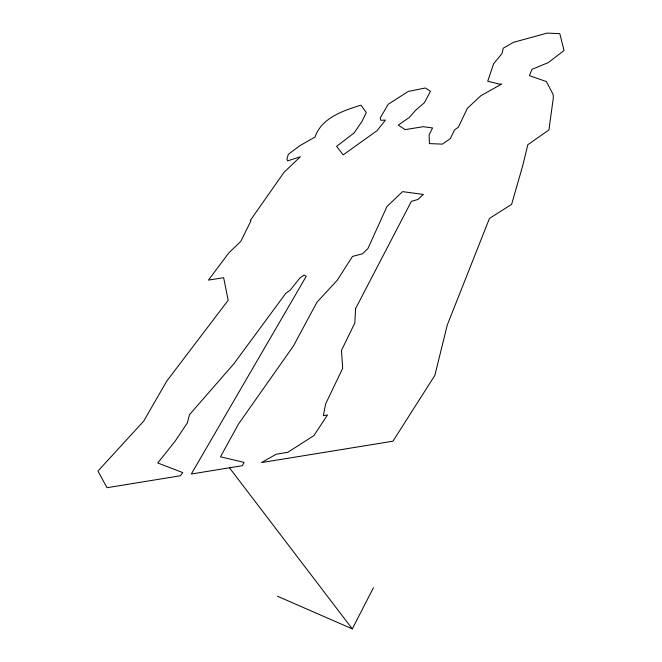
<?xml version="1.0" encoding="UTF-8"?>
<svg xmlns="http://www.w3.org/2000/svg" width="662" height="662" viewBox="0 0 662 662"><rect width="100%" height="100%" fill="white"/><g stroke="black" fill="none" stroke-linecap="round" stroke-linejoin="round"><path stroke-width="0.99" d="M277.469 596.222L352.308 628.9L373.426 587.715M229.457 467.794L352.308 628.9M355.61 308.55L354.799 323.097L341.484 350.339L342.676 368.345L325.696 403.754L323.354 415.711L327.508 414.95L313.871 435.613L287.788 452.303L276.17 454.231L261.556 462.572L392.955 441.206L434.835 375.42L447.289 324.984L489.483 218.402L511.61 204.376L522.575 166.228L527.788 144.763L548.922 129.942L553.349 97.653L553.084 94.385L546.357 81.55L529.385 75.634L532.016 69.32L548.244 62.625L564.041 50.527L559.82 33.671L547.16 33.1L513.364 42.351L503.252 48.202L502.069 53.423L493.62 63.751L487.712 81.277L499.363 84.082L501.771 84L480.96 95.659L467.38 108.303L458.303 127.245L454.537 129.884L450.301 138.656L442.34 144.134L429.431 143.596L429.1 134.758L432.576 127.965L423.357 126.69L405.119 129.611L398.259 125.118L409.29 117.455L415.695 110.173L424.301 102.8L430.49 91.298L425.401 88.005L408.264 91.422L388.23 104.248L380.17 118.059L380.923 120.319L385.441 120.095L377.001 130.687L343.181 154.883L336.61 146.327L354.211 132.839L362.073 121.303L366.276 112.54L360.931 105.15C343.413 110.628 321.517 117.786 315.087 137.001L299.679 145.805L288.284 154.37L286.911 159.178L287.639 160.874L300.341 156.77L284.023 172.335L250.36 220.338L250.956 220.843L240.736 241.456L228.82 252.901L208.464 280.1L223.648 277.709L228.183 300.258L166.758 381.097L143.671 421.164L97.959 471.071L106.996 487.712L180.428 475.763L182.729 472.577L157.738 462.978L174.95 441.455L187.296 422.977L189.555 414.594L233.769 363.885L285.785 293.324L290.088 290.262L299.903 278.023L304.156 275.003L306.192 276.393L191.31 474L242.284 465.709L244.038 462.366L220.479 456.805L238.568 423.912L293.374 346.052L316.974 302.211L337.132 280.39L352.49 256.417L362.528 253.786L367.956 248.49L386.989 206.494L402.595 191.632L423.382 194.429L417.954 199.477L411.4 201.322L355.61 308.55"/></g></svg>
